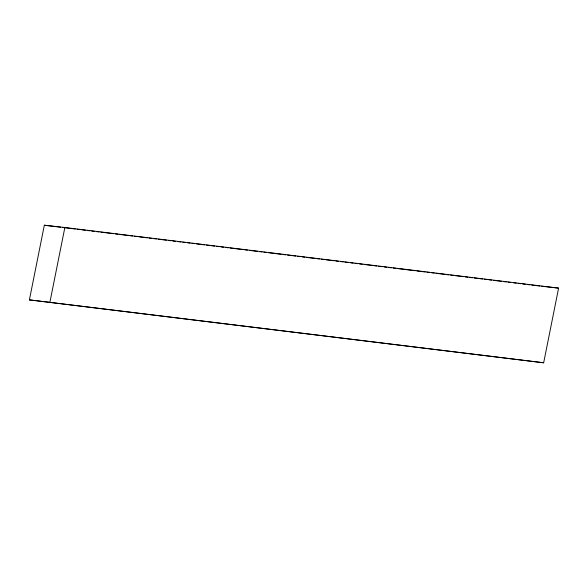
<?xml version="1.0" encoding="UTF-8"?>
<svg xmlns="http://www.w3.org/2000/svg" width="588" height="588" viewBox="0 0 588 588"><rect width="100%" height="100%" fill="white"/><g stroke="black" fill="none" stroke-linecap="round" stroke-linejoin="round"><path stroke-width="0.88" d="M29.4 299.873L44.335 225.219L64.856 227.505L558.6 288.127L543.665 362.781L29.4 299.873L543.665 362.781M49.921 302.159L64.856 227.505M539.865 286.04L531.699 285.055M541.651 286.238L558.6 288.127M44.335 225.219L60.733 227.233M62.556 227.453L75.308 229.019M77.131 229.239L79.858 229.577M81.681 229.805L85.326 230.246M87.149 230.474L89.883 230.812M91.706 231.033L94.433 231.371M96.256 231.591L98.99 231.929M100.813 232.15L113.565 233.715M115.388 233.943L118.122 234.274M119.945 234.502L128.14 235.509M129.963 235.729L132.697 236.067M134.52 236.288L137.254 236.626M139.077 236.846L147.272 237.853M149.095 238.081L151.829 238.412M153.652 238.64L156.379 238.971M158.201 239.198L166.404 240.205M168.227 240.426L170.961 240.764M172.776 240.984L175.511 241.323M177.333 241.543L180.979 241.991M182.802 242.219L185.536 242.55M187.359 242.778L190.086 243.116M191.909 243.336L194.643 243.675M196.465 243.895L204.661 244.902M206.484 245.123L209.218 245.461M211.041 245.688L214.686 246.129M216.509 246.357L219.236 246.688M221.059 246.916L223.793 247.254M225.616 247.474L228.35 247.813M230.173 248.033L242.925 249.599M244.748 249.826L247.482 250.157M249.305 250.385L257.5 251.392M259.323 251.613L262.057 251.951M263.88 252.171L266.607 252.509M268.429 252.73L281.189 254.295M283.004 254.523L285.739 254.854M287.561 255.082L295.764 256.089M297.579 256.309L300.314 256.647M302.136 256.868L304.871 257.206M306.693 257.426L314.889 258.433M316.712 258.661L319.446 258.992M321.269 259.22L324.003 259.558M325.825 259.778L334.021 260.785M335.844 261.006L338.578 261.344M340.401 261.564L343.135 261.903M344.95 262.13L348.596 262.571M350.419 262.799L353.153 263.137M354.976 263.358L357.71 263.696M359.525 263.916L362.259 264.255M364.082 264.475L372.285 265.482M374.108 265.71L376.835 266.041M378.657 266.268L382.303 266.717M384.126 266.937L386.86 267.275M388.683 267.496L391.41 267.834M393.232 268.054L395.967 268.393M397.789 268.613L415.099 270.737M416.921 270.965L425.117 271.972M426.939 272.193L429.674 272.531M431.496 272.751L434.231 273.089M436.053 273.31L444.249 274.317M446.071 274.545L448.806 274.875M450.629 275.103L453.355 275.441M455.178 275.662L463.381 276.669M465.204 276.889L467.938 277.227M469.753 277.448L472.487 277.786M474.31 278.014L477.956 278.455M479.779 278.683L482.513 279.013M484.328 279.241L487.062 279.579M488.885 279.8L491.619 280.138M493.442 280.358L501.637 281.365M503.46 281.586L506.195 281.924M508.017 282.152L510.751 282.483M513.486 282.821L516.213 283.159M518.035 283.379L520.77 283.717M522.592 283.938L525.327 284.276M527.149 284.496L529.884 284.835"/></g></svg>
